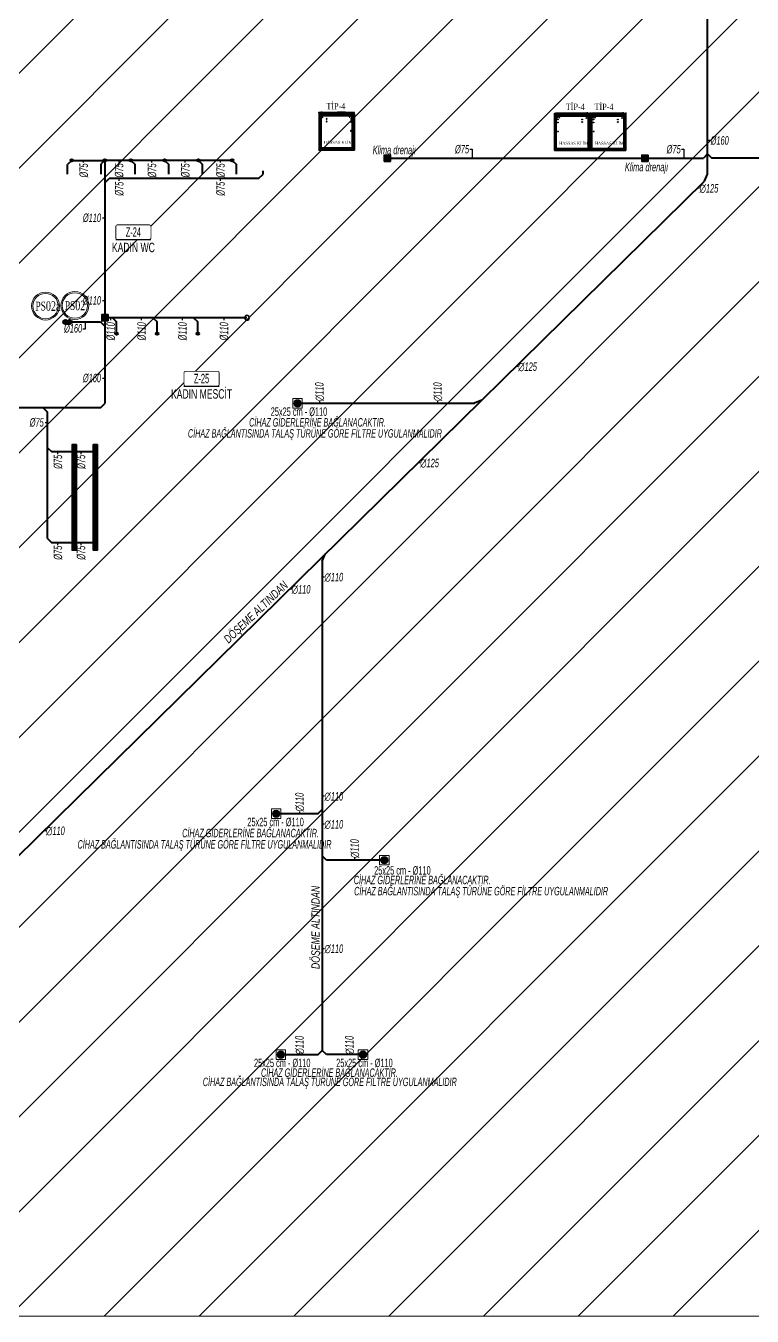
# Model space of a CAD drawing. Header units: centimetres. Extents: x 372964 to 529194, y 28783 to 59011.
# Drawn here: x 484976 to 486696, y 51640 to 54693 of the extents above; entities that cross this region are included whole.
import ezdxf
from ezdxf.enums import TextEntityAlignment as Align
from ezdxf.lldxf.tags import DXFTag

# ---------------------------------------------------------------- set-up
doc = ezdxf.new("R2010")
doc.units = ezdxf.units.CM
doc.linetypes.add('CONTINOUS', pattern=[0])
doc.layers.get('0').update_dxf_attribs({"lineweight": 9})
for name, color, linetype in [('-M-MAHAL-DEBILER', 7, 'Continuous'), ('-M-MAHAL-ETIKET-NOT', 7, 'Continuous'), ('-M-MAHAL-ETIKET-NOTM', 7, 'Continuous'), ('-M-MAHAL-ETK-', 7, 'Continuous'), ('-M-MAHAL-HAVA-DEGISIM', 7, 'Continuous'), ('-M-MAHAL-NO', 7, 'Continuous'), ('-M-MAHAL-NOM', 7, 'Continuous'), ('0-KRCN--DELİK BORU', 4, 'CONTINOUS'), ('AS_OLC_IC_DUSEY', 247, 'Continuous')]:
    doc.layers.add(name, color=color, linetype=linetype)
for name, color, linetype, lineweight in [('0-KRCN-HVL-SANTRAL', 11, 'Continuous', 30), ('0-KRCN-M_PİSSU', 111, 'Continuous', 5), ('0-KRCN-SHT-CİHAZ NOTU', 3, 'Continuous', 35), ('0-KRCN-SHT-PİSSU-BORU', 220, 'PISSU_LINE50', 40), ('0-KRCN-SHT-SÜZGEÇBANYO', 171, 'Continuous', 35), ('0-KRCN-SHT-YAZI-KOLADI-PİSSU', 1, 'Continuous', 35), ('0-KRCN-SHT-YAZI-ÇAP-PİSSU', 41, 'Continuous', 30), ('0-MEKANİK İSTERLER', 6, 'Continuous', 25), ('0-MEKANİK NOTLAR', 4, 'Continuous', 25)]:
    doc.layers.add(name, color=color, linetype=linetype, lineweight=lineweight)
doc.styles.add('-M-ISSO-TEXT-TTF', font='ARIALN.TTF')
doc.styles.add('-M-MHLETK-NOT', font='romans.shx', dxfattribs={"width": 0.7})
doc.styles.add('-M-MHLETK-TEXT', font='ARIALN.TTF', dxfattribs={"width": 0.7})
doc.styles.add('MUF', font='isocpeur.ttf')
doc.styles.get("Standard").update_dxf_attribs({"font": 'ISOCP.SHX'})
doc.styles.add('YAZI', font='times.ttf')
doc.styles.add('ÇAP', font='arial.ttf', dxfattribs={"height": 18})
doc.styles.add('ÇAP-2', font='ARIALNBI.TTF')
doc.linetypes.add('PISSU_LINE50', pattern='A,50,-10,["C",MUF,S=10,R=0,X=1,Y=-5],0', length=60)
tags = doc.linetypes.add('PİSSU', pattern='A,1.5,-0.2,[")",Standard,S=0.2,R=0,X=-0.04,Y=-0.1],-0.03', length=1.73).pattern_tags.tags
tags[15:16] = [DXFTag(74, 4), DXFTag(75, 0), DXFTag(340, '0'), DXFTag(46, 1.0), DXFTag(50, 0.0), DXFTag(44, 0.0), DXFTag(45, 0.0)]
tags[4:5] = [DXFTag(74, 4), DXFTag(75, 0), DXFTag(340, '0'), DXFTag(46, 1.0), DXFTag(50, 0.0), DXFTag(44, 0.0), DXFTag(45, 0.0)]

# ---------------------------------------------------------------- blocks, each defined once
blk = doc.blocks.new('M-MHLETK-YNG')
at = {"layer": '-M-MAHAL-ETIKET-NOTM', "color": 3, "style": '-M-ISSO-TEXT-TTF', "width": 0.8, "flags": 8}
blk.add_attdef('MAH-ADI2', text='', height=1.11, dxfattribs=at).set_placement((0, -2.55), align=Align.MIDDLE_CENTER)
at = {"layer": '-M-MAHAL-HAVA-DEGISIM', "style": '-M-MHLETK-NOT', "width": 0.5, "flags": 8}
blk.add_attdef('HAVADEG', text='', height=0.6, dxfattribs=at).set_placement((0, 3.61), align=Align.MIDDLE_CENTER)
blk.add_wipeout([(-2.08, 1.74), (2.08, 1.74), (2.08, 0), (-2.08, 0)]).dxf.layer = '-M-MAHAL-ETK-'
at = {"layer": '-M-MAHAL-ETK-', "color": 0}
for p, q in [((-2.08, 0), (2.08, 0)), ((-1.16, 0), (-1.16, 0))]:
    blk.add_line(p, q, dxfattribs=at)
blk.add_lwpolyline([(-1.88, 1.74, 0.1, 0.1, 0), (1.88, 1.74, 0.1, 0.1, -0.414214), (2.08, 1.54, 0.1, 0.1, 0), (2.08, 0.2, 0.1, 0.1, -0.414214), (1.88, 0, 0.1, 0.1, 0), (-1.88, 0, 0.1, 0.1, -0.414214), (-2.08, 0.2, 0.1, 0.1, 0), (-2.08, 1.54, 0.1, 0.1, -0.414214)], format="xyseb", close=True, dxfattribs=at)
at = {"layer": '-M-MAHAL-DEBILER', "color": 4, "style": '-M-MHLETK-NOT', "width": 0.5, "flags": 8}
blk.add_attdef('DEBIS', text='', height=0.4, dxfattribs=at).set_placement((-2.17, 2.15), align=Align.MIDDLE_CENTER)
at = {"layer": '-M-MAHAL-DEBILER', "color": 191, "style": '-M-MHLETK-NOT', "width": 0.5, "flags": 8}
blk.add_attdef('DEBIR', text='', height=0.4, dxfattribs=at).set_placement((-1.61, 2.15), align=Align.MIDDLE_CENTER)
at = {"layer": '-M-MAHAL-DEBILER', "color": 31, "style": '-M-MHLETK-NOT', "width": 0.5, "flags": 8}
blk.add_attdef('DEBIF', text='', height=0.4, dxfattribs=at).set_placement((1.59, 2.15), align=Align.MIDDLE_CENTER)
at = {"layer": '-M-MAHAL-DEBILER', "color": 1, "style": '-M-MHLETK-NOT', "width": 0.5, "flags": 8}
blk.add_attdef('DEBIE', text='', height=0.4, dxfattribs=at).set_placement((2.32, 2.15), align=Align.MIDDLE_CENTER)
at = {"layer": '-M-MAHAL-ETIKET-NOT', "color": 3}
for tag, height, style, width, flags, p in [('KIS', 0.04, '-M-MHLETK-NOT', 0.5, 9, (-2.59, 1.62)), ('ALAN', 0.04, '-M-MHLETK-NOT', 0.5, 9, (-2.58, 1.56)), ('RH', 0.04, '-M-MHLETK-NOT', 0.5, 9, (-2.39, 1.62)), ('YUKSEKLIK', 0.04, '-M-MHLETK-NOT', 0.5, 9, (-2.32, 1.56)), ('YAZ', 0.04, '-M-MHLETK-NOT', 0.5, 9, (-2.18, 1.62)), ('MAH-ADI', 1.11, '-M-ISSO-TEXT-TTF', 0.8, 8, (0, -0.93))]:
    blk.add_attdef(tag, text='', height=height, dxfattribs=dict(at, style=style, width=width, flags=flags)).set_placement(p, align=Align.MIDDLE_CENTER)
at = {"layer": '-M-MAHAL-ETIKET-NOT', "color": 3, "style": '-M-MHLETK-NOT', "width": 0.5, "flags": 9}
for tag, p, height in [('HL', (-2.62, 1.49), 0.0286), ('KLKTR', (-2.62, 1.42), 0.04), ('RDY-BOY1', (-2.61, 1.37), 0.0286), ('RDY-BOY2', (-2.61, 1.32), 0.0286), ('RDY-BOY3', (-2.61, 1.27), 0.0286), ('RDY-BOY4', (-2.61, 1.22), 0.0286), ('KON-BOY1', (-2.61, 1.14), 0.0286), ('KON-BOY2', (-2.61, 1.09), 0.0286), ('KON-BOY3', (-2.61, 1.04), 0.0286), ('FCU-TIP1', (-2.61, 0.96), 0.0286), ('FCU-TIP2', (-2.61, 0.91), 0.0286), ('FCU-TIP3', (-2.61, 0.86), 0.0286), ('VRV-TIP1', (-2.61, 0.76), 0.0286), ('VRV-TIP2', (-2.61, 0.71), 0.0286), ('HLA', (-2.52, 1.49), 0.0286), ('FCU-ADET1', (-2.52, 0.96), 0.0286), ('FCU-ADET2', (-2.52, 0.91), 0.0286), ('FCU-ADET3', (-2.52, 0.86), 0.0286), ('VRV-ADET1', (-2.52, 0.76), 0.0286), ('VRV-ADET2', (-2.52, 0.71), 0.0286), ('RDY-TIP1', (-2.5, 1.37), 0.0286), ('RDY-TIP2', (-2.5, 1.32), 0.0286), ('RDY-TIP3', (-2.5, 1.27), 0.0286), ('RDY-TIP4', (-2.5, 1.22), 0.0286), ('KON-TIP1', (-2.5, 1.14), 0.0286), ('KON-TIP2', (-2.5, 1.09), 0.0286), ('KON-TIP3', (-2.5, 1.04), 0.0286), ('FCU-KAP1', (-2.4, 0.96), 0.0286), ('FCU-KAP2', (-2.4, 0.91), 0.0286), ('FCU-KAP3', (-2.4, 0.86), 0.0286), ('VRV-KAP1', (-2.4, 0.76), 0.0286), ('VRV-KAP2', (-2.4, 0.71), 0.0286), ('RDY-ADET1', (-2.39, 1.37), 0.0286), ('RDY-ADET2', (-2.39, 1.32), 0.0286), ('RDY-ADET3', (-2.39, 1.27), 0.0286), ('RDY-ADET4', (-2.39, 1.22), 0.0286), ('KON-ADET1', (-2.39, 1.14), 0.0286), ('KON-ADET2', (-2.39, 1.09), 0.0286), ('KON-ADET3', (-2.39, 1.04), 0.0286), ('FCU-DUY1', (-2.27, 0.96), 0.0286), ('FCU-DUY2', (-2.27, 0.91), 0.0286), ('FCU-DUY3', (-2.27, 0.86), 0.0286), ('VRV-DUY1', (-2.27, 0.76), 0.0286), ('VRV-DUY2', (-2.27, 0.71), 0.0286), ('RDY-ISI1', (-2.27, 1.37), 0.0286), ('RDY-ISI2', (-2.27, 1.32), 0.0286), ('RDY-ISI3', (-2.27, 1.27), 0.0286), ('RDY-ISI4', (-2.27, 1.22), 0.0286), ('KON-ISI1', (-2.27, 1.14), 0.0286), ('KON-ISI2', (-2.27, 1.09), 0.0286), ('KON-ISI3', (-2.27, 1.04), 0.0286), ('SHG', (-2.23, 1.49), 0.0286), ('AHU', (-2.23, 1.44), 0.0286), ('FCU-SOG1', (-2.15, 0.96), 0.0286), ('FCU-SOG2', (-2.15, 0.91), 0.0286), ('FCU-SOG3', (-2.15, 0.86), 0.0286), ('VRV-SOG1', (-2.15, 0.76), 0.0286), ('VRV-SOG2', (-2.15, 0.71), 0.0286), ('LHG', (-2.13, 1.49), 0.0286), ('RDY-BNP1', (-2.1, 1.37), 0.0286), ('RDY-BNP2', (-2.1, 1.32), 0.0286), ('RDY-BNP3', (-2.1, 1.27), 0.0286), ('RDY-BNP4', (-2.1, 1.22), 0.0286), ('KON-BNP1', (-2.1, 1.14), 0.0286), ('KON-BNP2', (-2.1, 1.09), 0.0286), ('KON-BNP3', (-2.1, 1.04), 0.0286), ('HG', (-2.04, 1.49), 0.0286), ('FCU-ISI1', (-2.04, 0.96), 0.0286), ('FCU-ISI2', (-2.04, 0.91), 0.0286), ('FCU-ISI3', (-2.04, 0.86), 0.0286), ('VRV-ISI1', (-2.04, 0.76), 0.0286), ('VRV-ISI2', (-2.04, 0.71), 0.0286), ('HGA', (-1.96, 1.49), 0.0286), ('EF', (-1.96, 1.44), 0.0286), ('RDY-BNK1', (-1.96, 1.37), 0.0286), ('RDY-BNK2', (-1.96, 1.32), 0.0286), ('RDY-BNK3', (-1.96, 1.27), 0.0286), ('RDY-BNK4', (-1.96, 1.22), 0.0286), ('KON-BNK1', (-1.96, 1.14), 0.0286), ('KON-BNK2', (-1.96, 1.09), 0.0286), ('KON-BNK3', (-1.96, 1.04), 0.0286), ('FCU-DEBI1', (-1.95, 0.96), 0.0286), ('FCU-DEBI2', (-1.95, 0.91), 0.0286), ('FCU-DEBI3', (-1.95, 0.86), 0.0286), ('VRV-DEBI1', (-1.95, 0.76), 0.0286), ('VRV-DEBI2', (-1.95, 0.71), 0.0286), ('FCU-BNP1', (-1.83, 0.96), 0.0286), ('FCU-BNP2', (-1.83, 0.91), 0.0286), ('FCU-BNP3', (-1.83, 0.86), 0.0286), ('VRV-BNP1', (-1.83, 0.76), 0.0286), ('VRV-BNP2', (-1.83, 0.71), 0.0286), ('FCU-BNK1', (-1.61, 0.96), 0.0286), ('FCU-BNK2', (-1.61, 0.91), 0.0286), ('FCU-BNK3', (-1.61, 0.86), 0.0286), ('VRV-BNK1', (-1.61, 0.76), 0.0286), ('VRV-BNK2', (-1.61, 0.71), 0.0286)]:
    blk.add_attdef(tag, p, '', height=height, dxfattribs=at)
at = {"layer": '-M-MAHAL-HAVA-DEGISIM', "style": '-M-MHLETK-NOT', "width": 0.5, "flags": 8}
blk.add_attdef('HAVA', text='', height=0.6, dxfattribs=at).set_placement((0, 2.4), align=Align.MIDDLE_CENTER)
at = {"layer": '-M-MAHAL-NO', "color": 7, "style": '-M-MHLETK-TEXT', "width": 0.6, "flags": 8}
blk.add_attdef('MAH-NO', text='', height=1.11, dxfattribs=at).set_placement((0, 0.89), align=Align.MIDDLE_CENTER)
at = {"layer": '-M-MAHAL-NOM', "color": 7, "style": '-M-MHLETK-TEXT', "width": 0.6, "flags": 8}
blk.add_attdef('MAH-NOM', text='', height=1.11, dxfattribs=at).set_placement((0, 0.89), align=Align.MIDDLE_CENTER)
blk = doc.blocks.new('A$C354C280E')
at = {"layer": '0-KRCN-SHT-YAZI-KOLADI-PİSSU', "color": 6, "lineweight": 20}
for radius in [22, 20]:
    blk.add_circle((0, 0), radius, dxfattribs=at)
at = {"layer": '0-KRCN-SHT-YAZI-KOLADI-PİSSU', "color": 6, "style": 'YAZI', "width": 0.7}
blk.add_text('PS', height=14, rotation=360, dxfattribs=at).set_placement((0.6, 0), align=Align.MIDDLE_RIGHT)
blk.add_attdef('99', text='', height=14, rotation=360, dxfattribs=at).set_placement((0.6, 0), align=Align.MIDDLE_LEFT)
blk = doc.blocks.new('0-MEK-SHT-SÜZGEÇ BANYO-1')
at = {"layer": '0-KRCN-SHT-SÜZGEÇBANYO', "color": 120, "lineweight": 20}
for p, q in [((-5, -4.5), (5, -4.5)), ((-5, -6.5), (5, -6.5)), ((-5, -8.5), (5, -8.5)), ((-5, -10.5), (5, -10.5))]:
    blk.add_line(p, q, dxfattribs=at)
at = {"layer": '0-KRCN-SHT-SÜZGEÇBANYO'}
blk.add_lwpolyline([(-7.5, 0), (7.5, 0), (7.5, -15), (-7.5, -15)], close=True, dxfattribs=at)
at = {"layer": '0-KRCN-SHT-SÜZGEÇBANYO', "color": 120, "lineweight": 20}
blk.add_lwpolyline([(-5, -2.5), (5, -2.5), (5, -12.5), (-5, -12.5)], close=True, dxfattribs=at)
at = {"layer": '0-KRCN-SHT-SÜZGEÇBANYO'}
blk.add_circle((0, -7.5), 3.5, dxfattribs=at)
blk = doc.blocks.new('DİKİŞLİ ÇELİK BORU-DN50')
h = blk.add_hatch(color=256)
edge = h.paths.add_edge_path(flags=17)
edge.add_arc((0, 0), 26.5, 0, 360)
edge = h.paths.add_edge_path()
edge.add_arc((0, 0), 30.1, 0, 360)
at = {"color": 7}
for radius in [30.1, 26.5]:
    blk.add_circle((0, 0), radius, dxfattribs=at)
blk = doc.blocks.new('A$C54E7696C')
at = {"layer": '0-KRCN-M_PİSSU', "color": 41}
for p, q in [((13.3, 7.5), (1.7, 7.5)), ((13.1, 9.1), (1.9, 9.1)), ((13.1, 5.9), (1.9, 5.9)), ((12.4, 4.3), (2.6, 4.3)), ((12.3, 10.7), (2.7, 10.7)), ((10.9, 2.7), (4.1, 2.7)), ((10.7, 12.3), (4.3, 12.3))]:
    blk.add_line(p, q, dxfattribs=at)
at = {"layer": '0-KRCN-M_PİSSU'}
blk.add_lwpolyline([(15, 0), (0, 0), (0, 15), (15, 15)], close=True, dxfattribs=at)
at = {"layer": '0-KRCN-M_PİSSU', "color": 41}
blk.add_circle((7.5, 7.4), 5.83, dxfattribs=at)
blk = doc.blocks.new('*U36')
at = {"layer": '0-KRCN-M_PİSSU', "color": 124}
blk.add_circle((0, 0), 8, dxfattribs=at)
at = {"layer": '0-KRCN-M_PİSSU', "color": 41}
for radius in [6.75, 5.25, 3.75, 2.25, 0.75]:
    blk.add_circle((0, 0), radius, dxfattribs=at)
blk = doc.blocks.new('A$C599c51df')
at = {"layer": '0-KRCN-M_PİSSU', "xscale": 1.493337490610429, "yscale": 1.493337490610429, "zscale": 1.493337490610429}
blk.add_blockref('A$C54E7696C', (0, 0), dxfattribs=at)
at = {"layer": '0-KRCN-M_PİSSU', "xscale": -1, "rotation": 180}
blk.add_blockref('*U36', (11.2, 11.2), dxfattribs=at)
blk = doc.blocks.new('G$C1D0EB590')
at = {"layer": '0-KRCN-SHT-SÜZGEÇBANYO', "color": 120, "lineweight": 20}
for p, q in [((0, -2.5), (-10, -2.5)), ((0, -4.5), (-10, -4.5)), ((0, -6.5), (-10, -6.5)), ((0, -8.5), (-10, -8.5)), ((0, -10.5), (-10, -10.5)), ((0, -12.5), (-10, -12.5)), ((0, -14.5), (-10, -14.5)), ((0, -16.5), (-10, -16.5)), ((0, -18.5), (-10, -18.5)), ((0, -20.5), (-10, -20.5)), ((0, -22.5), (-10, -22.5)), ((0, -24.5), (-10, -24.5)), ((0, -26.5), (-10, -26.5)), ((0, -28.5), (-10, -28.5)), ((0, -30.5), (-10, -30.5)), ((0, -32.5), (-10, -32.5)), ((0, -34.5), (-10, -34.5)), ((0, -36.5), (-10, -36.5)), ((0, -38.5), (-10, -38.5)), ((0, -40.5), (-10, -40.5)), ((0, -42.5), (-10, -42.5)), ((0, -44.5), (-10, -44.5)), ((0, -46.5), (-10, -46.5)), ((0, -48.5), (-10, -48.5)), ((0, -50.5), (-10, -50.5)), ((0, -52.5), (-10, -52.5)), ((0, -54.5), (-10, -54.5)), ((0, -56.5), (-10, -56.5)), ((0, -58.5), (-10, -58.5)), ((0, -60.5), (-10, -60.5)), ((0, -62.5), (-10, -62.5)), ((0, -64.5), (-10, -64.5)), ((0, -66.5), (-10, -66.5)), ((0, -68.5), (-10, -68.5)), ((0, -70.5), (-10, -70.5)), ((0, -72.5), (-10, -72.5)), ((0, -74.5), (-10, -74.5)), ((0, -76.5), (-10, -76.5)), ((0, -78.5), (-10, -78.5)), ((0, -80.5), (-10, -80.5)), ((0, -82.5), (-10, -82.5)), ((0, -84.5), (-10, -84.5)), ((0, -86.5), (-10, -86.5)), ((0, -88.5), (-10, -88.5)), ((0, -90.5), (-10, -90.5)), ((0, -92.5), (-10, -92.5)), ((0, -94.5), (-10, -94.5)), ((0, -96.5), (-10, -96.5)), ((0, -98.5), (-10, -98.5)), ((0, -100.5), (-10, -100.5)), ((0, -102.5), (-10, -102.5)), ((0, -104.5), (-10, -104.5)), ((0, -106.5), (-10, -106.5)), ((0, -108.5), (-10, -108.5)), ((0, -110.5), (-10, -110.5)), ((0, -112.5), (-10, -112.5)), ((0, -114.5), (-10, -114.5)), ((0, -116.5), (-10, -116.5)), ((0, -118.5), (-10, -118.5)), ((0, -120.5), (-10, -120.5)), ((0, -122.5), (-10, -122.5)), ((0, -124.5), (-10, -124.5)), ((0, -126.5), (-10, -126.5)), ((0, -128.5), (-10, -128.5)), ((0, -130.5), (-10, -130.5)), ((0, -132.5), (-10, -132.5)), ((0, -134.5), (-10, -134.5)), ((0, -136.5), (-10, -136.5)), ((0, -138.5), (-10, -138.5)), ((0, -140.5), (-10, -140.5)), ((0, -142.5), (-10, -142.5)), ((0, -144.5), (-10, -144.5)), ((0, -146.5), (-10, -146.5)), ((0, -148.5), (-10, -148.5)), ((0, -150.5), (-10, -150.5)), ((0, -152.5), (-10, -152.5)), ((0, -154.5), (-10, -154.5)), ((0, -156.5), (-10, -156.5)), ((0, -158.5), (-10, -158.5)), ((0, -160.5), (-10, -160.5)), ((0, -162.5), (-10, -162.5)), ((0, -164.5), (-10, -164.5)), ((0, -166.5), (-10, -166.5)), ((0, -168.5), (-10, -168.5)), ((0, -170.5), (-10, -170.5)), ((0, -172.5), (-10, -172.5)), ((0, -174.5), (-10, -174.5)), ((0, -176.5), (-10, -176.5)), ((0, -178.5), (-10, -178.5)), ((0, -180.5), (-10, -180.5)), ((0, -182.5), (-10, -182.5)), ((0, -184.5), (-10, -184.5)), ((0, -186.5), (-10, -186.5)), ((0, -188.5), (-10, -188.5)), ((0, -190.5), (-10, -190.5)), ((0, -192.5), (-10, -192.5)), ((0, -194.5), (-10, -194.5)), ((0, -196.5), (-10, -196.5)), ((0, -198.5), (-10, -198.5)), ((0, -200.5), (-10, -200.5)), ((0, -202.5), (-10, -202.5)), ((0, -204.5), (-10, -204.5)), ((0, -206.5), (-10, -206.5)), ((0, -208.5), (-10, -208.5)), ((0, -210.5), (-10, -210.5)), ((0, -212.5), (-10, -212.5)), ((0, -214.5), (-10, -214.5)), ((0, -216.5), (-10, -216.5)), ((0, -218.5), (-10, -218.5)), ((0, -220.5), (-10, -220.5)), ((0, -222.5), (-10, -222.5)), ((0, -224.5), (-10, -224.5)), ((0, -226.5), (-10, -226.5)), ((0, -228.5), (-10, -228.5)), ((0, -230.5), (-10, -230.5)), ((0, -232.5), (-10, -232.5)), ((0, -234.5), (-10, -234.5)), ((0, -236.5), (-10, -236.5)), ((0, -238.5), (-10, -238.5)), ((0, -240.5), (-10, -240.5)), ((0, -242.5), (-10, -242.5)), ((0, -244.5), (-10, -244.5)), ((0, -246.5), (-10, -246.5)), ((0, -248.5), (-10, -248.5))]:
    blk.add_line(p, q, dxfattribs=at)
at = {"layer": '0-KRCN-SHT-SÜZGEÇBANYO'}
blk.add_lwpolyline([(0, 0), (-10, 0), (-10, -250), (0, -250)], close=True, dxfattribs=at)
for centre in [(-5, -17.5), (-5, -232.5)]:
    blk.add_circle(centre, 3.5, dxfattribs=at)
blk = doc.blocks.new('SE2')
at = {"layer": '0-KRCN-HVL-SANTRAL', "color": 7, "linetype": 'Continuous'}
for p, q in [((270.7, 172.9), (270.7, 258.3)), ((270.7, 258.3), (270.9, 258.3)), ((273, 258.5), (270.9, 258.5)), ((270.9, 258.5), (270.9, 258.4)), ((273, 258.4), (270.9, 258.4)), ((270.9, 258.3), (270.9, 258.3)), ((270.9, 258.3), (273, 258.3)), ((270.9, 172.9), (270.9, 258.3)), ((273, 258.3), (273, 254.7)), ((273, 254.7), (273, 254.7)), ((273, 254.7), (273, 254.7)), ((273, 254.7), (273.2, 254.7)), ((273, 176.2), (273, 254.7)), ((273.1, 254.8), (273.1, 258.3)), ((273.1, 254.8), (273.2, 254.8)), ((273.2, 258.3), (273.3, 258.3)), ((273.2, 254.8), (273.2, 258.3)), ((273.2, 256.8), (273.3, 256.8)), ((273.9, 256.3), (273.2, 256.3)), ((352.7, 255.9), (273.2, 255.9)), ((273.2, 254.7), (273.2, 254.8)), ((273.2, 254.7), (273.2, 176.2)), ((275.8, 253.3), (273.2, 253.3)), ((273.3, 256.8), (273.3, 258.3)), ((352.6, 258.3), (273.3, 258.3)), ((273.3, 258.3), (273.3, 256.8)), ((352.6, 256.8), (273.3, 256.8)), ((273.4, 258.5), (352.5, 258.5)), ((273.4, 256.6), (273.4, 256.6)), ((352.5, 256.6), (273.4, 256.6)), ((275.9, 253.3), (273.6, 253.3)), ((273.6, 253.3), (273.6, 177.3)), ((273.9, 256.5), (273.9, 256.6)), ((351.9, 256.5), (273.9, 256.5)), ((273.9, 256.2), (273.9, 256.5)), ((351.9, 256.2), (273.9, 256.2)), ((274.2, 256.6), (274.2, 256.5)), ((274.2, 256.5), (351.6, 256.5)), ((276.1, 254), (275.8, 254)), ((275.8, 254), (275.8, 253.3)), ((275.9, 177.3), (275.9, 253.3)), ((276.1, 253.7), (276.1, 254)), ((276.1, 253.7), (349.7, 253.7)), ((276.1, 253.3), (276.1, 253.7)), ((349.7, 253.3), (276.1, 253.3)), ((349.7, 254), (350, 254)), ((349.7, 253.7), (349.7, 254)), ((349.7, 253.3), (349.7, 253.7)), ((352.3, 253.3), (349.9, 253.3)), ((349.9, 253.3), (349.9, 177.3)), ((350, 254), (350, 253.3)), ((352.7, 253.3), (350, 253.3)), ((351.6, 256.5), (351.6, 256.6)), ((351.9, 256.6), (351.9, 256.5)), ((351.9, 256.2), (351.9, 256.5)), ((352.7, 256.3), (351.9, 256.3)), ((352.3, 177.3), (352.3, 253.3)), ((352.5, 256.6), (352.5, 256.6)), ((352.7, 258.3), (352.6, 258.3)), ((352.6, 258.3), (352.6, 256.8)), ((352.6, 256.8), (352.6, 258.3)), ((352.7, 256.8), (352.6, 256.8)), ((352.7, 254.8), (352.7, 258.3)), ((352.7, 254.7), (352.7, 254.8)), ((352.8, 254.8), (352.7, 254.8)), ((352.9, 254.7), (352.7, 254.7)), ((352.7, 254.7), (352.7, 176.2)), ((354.9, 258.3), (352.8, 258.3)), ((352.8, 258.3), (352.8, 254.7)), ((352.8, 254.8), (352.8, 258.3)), ((352.9, 254.7), (352.8, 254.7)), ((352.9, 258.5), (354.9, 258.5)), ((352.9, 258.4), (354.9, 258.4)), ((352.9, 254.7), (352.9, 254.7)), ((352.9, 176.2), (352.9, 254.7)), ((354.9, 258.5), (354.9, 258.4)), ((354.9, 172.9), (354.9, 258.3)), ((354.9, 258.3), (354.9, 258.3)), ((355.1, 258.3), (354.9, 258.3)), ((355.1, 172.9), (355.1, 258.3)), ((270.7, 172.9), (270.9, 172.9)), ((270.9, 172.8), (270.9, 172.9)), ((270.9, 172.8), (272.7, 172.8)), ((270.9, 172.7), (270.9, 172.8)), ((272.8, 172.8), (270.9, 172.8)), ((270.9, 172.7), (272.7, 172.7)), ((272.8, 174.5), (272.8, 172.8)), ((273.2, 174.5), (272.8, 174.5)), ((272.8, 174.4), (273.8, 174.3)), ((273, 174.3), (272.8, 174.3)), ((273.7, 174.3), (272.8, 174.3)), ((272.8, 172.9), (272.8, 174.1)), ((272.9, 172.9), (272.9, 174.1)), ((273, 176.2), (273.2, 176.2)), ((273, 176.2), (273, 176.2)), ((273.2, 176.2), (273, 176.2)), ((273, 174.3), (273.6, 174.3)), ((273, 174.2), (273.6, 174.2)), ((273.2, 177.3), (275.8, 177.3)), ((273.2, 176.2), (273.2, 176.2)), ((273.2, 176.2), (273.2, 174.5)), ((273.2, 174.8), (274, 174.7)), ((273.2, 173.5), (273.2, 171.9)), ((273.3, 173.5), (273.3, 171.9)), ((273.3, 171.8), (275.3, 169.5)), ((274, 173.7), (273.4, 173.7)), ((274, 173.6), (273.4, 173.6)), ((274.2, 173.5), (273.4, 173.5)), ((273.4, 173.5), (273.4, 171.9)), ((273.4, 171.9), (275.4, 169.6)), ((273.4, 171.9), (275.4, 169.7)), ((273.5, 173.8), (273.5, 173.7)), ((352.3, 173.8), (273.5, 173.8)), ((273.6, 177.3), (275.9, 177.3)), ((273.7, 174.3), (273.6, 174.3)), ((273.6, 174.3), (273.6, 174.2)), ((273.8, 173.5), (274, 173.5)), ((274, 174.7), (273.9, 174.4)), ((274, 174.7), (274.2, 174.7)), ((274, 173.6), (274, 173.7)), ((274, 173.7), (274.2, 173.7)), ((274, 173.5), (274, 173.6)), ((274.1, 173.5), (274.1, 173.6)), ((274.2, 173.6), (274.1, 173.6)), ((274.2, 174.7), (352.7, 174.7)), ((274.2, 174.7), (275, 174.7)), ((274.2, 174.7), (274.2, 174.5)), ((351.7, 174.5), (274.2, 174.5)), ((274.2, 174.5), (274.2, 174.5)), ((274.2, 173.7), (351.7, 173.7)), ((274.2, 173.7), (274.2, 173.5)), ((274.2, 173.5), (274.2, 173.5)), ((274.2, 173.5), (274.2, 173.5)), ((274.2, 173.5), (274.2, 173.5)), ((351.7, 173.5), (274.2, 173.5)), ((275, 174.5), (275, 174.7)), ((275.4, 174.5), (275.5, 174.5)), ((275.4, 169.7), (275.5, 169.7)), ((275.5, 169.7), (275.5, 169.7)), ((275.5, 169.7), (350.4, 169.7)), ((275.5, 169.7), (275.5, 169.5)), ((275.5, 169.6), (275.5, 169.6)), ((275.5, 169.6), (275.5, 169.5)), ((275.5, 169.5), (275.5, 169.5)), ((350.4, 169.5), (275.5, 169.5)), ((275.8, 176.6), (275.8, 177.3)), ((276.1, 176.6), (275.8, 176.6)), ((275.8, 169.5), (275.8, 169.3)), ((278.6, 169.3), (275.8, 169.3)), ((275.8, 169.3), (278.6, 169.3)), ((275.8, 169.3), (276.1, 169)), ((276.1, 177.3), (349.7, 177.3)), ((276.1, 177.3), (276.1, 176.9)), ((276.1, 176.9), (276.1, 176.6)), ((349.7, 176.9), (276.1, 176.9)), ((278.3, 169), (276.1, 169)), ((276.2, 169), (278.3, 169)), ((278.3, 169), (278.6, 169.3)), ((278.6, 169.3), (278.6, 169.5)), ((315.3, 169.5), (315.3, 169)), ((315.9, 169), (315.3, 169)), ((315.9, 169), (315.9, 169.5)), ((333.4, 169), (315.9, 169)), ((333.4, 169.5), (333.4, 169)), ((334, 169), (333.4, 169)), ((334, 169), (334, 169.5)), ((349.7, 177.3), (349.7, 176.9)), ((349.7, 176.9), (349.7, 176.6)), ((349.7, 176.6), (350, 176.6)), ((349.9, 177.3), (352.3, 177.3)), ((350, 177.3), (352.7, 177.3)), ((350, 176.6), (350, 177.3)), ((350.4, 169.7), (350.4, 169.5)), ((350.4, 169.7), (350.4, 169.7)), ((350.4, 169.7), (350.5, 169.7)), ((350.4, 169.6), (350.4, 169.5)), ((350.4, 169.6), (350.4, 169.6)), ((350.4, 169.5), (350.4, 169.5)), ((350.5, 169.6), (352.5, 171.9)), ((350.5, 169.7), (352.5, 171.9)), ((350.5, 169.5), (352.6, 171.8)), ((351, 170.2), (351, 170.3)), ((351.7, 169.6), (351.1, 170.2)), ((351.2, 170.3), (351.4, 170.1)), ((352.4, 169.6), (351.4, 170.5)), ((351.4, 170.1), (351.6, 170.3)), ((351.7, 173.5), (351.7, 173.7)), ((351.7, 173.7), (351.8, 173.7)), ((351.7, 173.5), (351.7, 173.6)), ((351.7, 173.6), (351.7, 173.6)), ((352.5, 173.5), (351.7, 173.5)), ((351.7, 173.5), (351.7, 173.5)), ((351.7, 173.5), (351.7, 173.5)), ((351.7, 173.5), (351.7, 173.5)), ((352, 169.9), (351.7, 169.6)), ((351.7, 169.6), (352, 169.9)), ((351.7, 169.6), (351.7, 169.6)), ((352.4, 173.7), (351.8, 173.7)), ((351.8, 173.6), (351.8, 173.7)), ((352.4, 173.6), (351.8, 173.6)), ((351.8, 173.5), (351.8, 173.6)), ((351.8, 173.5), (352, 173.5)), ((352, 171.3), (351.9, 171.3)), ((352, 171.3), (352, 171.3)), ((352.1, 174.3), (352.2, 174.3)), ((352.2, 174.3), (352.2, 174.2)), ((352.2, 174.3), (352.8, 174.3)), ((352.2, 174.2), (352.8, 174.2)), ((352.3, 173.8), (352.3, 173.7)), ((352.4, 171.6), (352.6, 171.4)), ((352.5, 171.9), (352.5, 173.5)), ((352.5, 171.9), (352.5, 173.5)), ((352.6, 171.9), (352.6, 173.5)), ((352.6, 171.4), (353.5, 172.5)), ((352.7, 176.2), (352.7, 176.2)), ((352.9, 176.2), (352.7, 176.2)), ((352.7, 176.2), (352.7, 174.5)), ((352.7, 176.2), (352.9, 176.2)), ((352.7, 174.5), (352.7, 174.3)), ((352.7, 174.5), (353.1, 174.5)), ((352.9, 176.2), (352.9, 176.2)), ((352.9, 172.9), (352.9, 174.1)), ((353.4, 170.2), (352.9, 169.6)), ((353, 172.9), (353, 174.1)), ((353, 172.7), (353.1, 172.7)), ((353, 172), (353, 172.7)), ((353.1, 174.5), (353.1, 172.8)), ((353.1, 172.8), (354.9, 172.8)), ((354.9, 172.8), (353.1, 172.8)), ((354.9, 172.7), (353.1, 172.7)), ((353.1, 172.7), (353.1, 172.1)), ((353.4, 170.7), (353.6, 170.9)), ((354, 172.5), (354.6, 172)), ((354.6, 171.5), (354.1, 170.9)), ((354.2, 170.9), (354.1, 170.9)), ((354.2, 171), (354.2, 170.9)), ((354.5, 172.7), (354.5, 172)), ((354.5, 172.7), (354.5, 172)), ((354.5, 172.1), (354.5, 172.7)), ((354.5, 171.4), (354.5, 171.3)), ((354.5, 171.4), (354.5, 171.3)), ((354.5, 171.3), (354.5, 171.3)), ((354.5, 171.3), (354.5, 171.3)), ((354.5, 171.3), (354.5, 171.3)), ((354.9, 172.8), (354.9, 172.9)), ((355.1, 172.9), (354.9, 172.9)), ((354.9, 172.7), (354.9, 172.8))]:
    blk.add_line(p, q, dxfattribs=at)
blk.add_lwpolyline([(270.7, 258.5), (355.1, 258.5), (355.1, 169.5), (270.7, 169.5)], close=True, dxfattribs=at)
for centre, radius in [((274, 251.9), 0.35), ((351.8, 251.9), 0.35), ((274, 227.5), 0.35), ((346.6, 213.3), 0.9), ((351.8, 227.5), 0.35), ((274, 203.1), 0.35), ((289.2, 190.8), 0.9), ((289.2, 184.8), 0.9), ((346.8, 191.8), 0.9), ((346.8, 185), 0.9), ((351.8, 203.1), 0.35), ((274, 178.7), 0.35), ((279.2, 181.3), 0.9), ((343.6, 180.4), 0.9), ((348.3, 180.4), 0.9), ((351.8, 178.7), 0.35)]:
    blk.add_circle(centre, radius, dxfattribs=at)
for centre, radius, start, end in [((270.9, 258.3), 0.2, 90, 180), ((270.9, 258.3), 0.1, 90, 180), ((273, 258.3), 0.2, 0, 90), ((273, 258.3), 0.1, 0, 90), ((273.4, 258.3), 0.2, 90, 180), ((273.4, 256.8), 0.2, 180, 270), ((273.4, 258.3), 0.1, 157.5, 180), ((352.5, 258.3), 0.2, 0, 90), ((352.5, 256.8), 0.2, 270, 0), ((352.5, 258.3), 0.1, 0, 32.8923), ((352.9, 258.3), 0.2, 90, 180), ((352.9, 258.3), 0.1, 90, 180), ((354.9, 258.3), 0.2, 0, 90), ((354.9, 258.3), 0.1, 0, 90), ((270.9, 172.9), 0.2, 180, 270), ((270.9, 172.9), 0.1, 180, 270), ((272.7, 172.9), 0.2, 270, 0), ((272.7, 172.9), 0.1, 270, 0), ((273, 174.1), 0.2, 90, 180), ((273, 174.1), 0.1, 90, 180), ((273.4, 173.5), 0.2, 90, 180), ((273.4, 171.9), 0.2, 180, 222), ((273.4, 173.5), 0.1, 90, 180), ((273.4, 171.9), 0.1, 180, 222), ((274.2, 173.8), 0.65, 90, 180), ((273.8, 173.3), 0.2, 90, 112.3795), ((274, 173.6), 0.1, 0, 90), ((275, 174), 0.7, 50.2113, 90), ((275.5, 169.7), 0.2, 222, 270), ((275.5, 169.7), 0.1, 222, 270), ((275, 174), 0.7, 45.9033, 50.2113), ((275.9, 169.3), 0.05, 180, 225), ((276.2, 169), 0.05, 225, 270), ((278.3, 169), 0.05, 270, 315), ((278.6, 169.3), 0.05, 315, 0), ((350.4, 169.7), 0.1, 270, 318), ((350.4, 169.7), 0.2, 270, 318), ((351.7, 173.8), 0.65, 0, 90), ((351.8, 173.6), 0.1, 90, 180), ((352, 173.3), 0.2, 67.6205, 90), ((352.4, 173.5), 0.2, 0, 90), ((352.4, 173.5), 0.1, 0, 90), ((352.7, 169.9), 0.381, 228, 318), ((352.4, 171.9), 0.1, 318, 0), ((352.4, 171.9), 0.2, 318, 0), ((352.8, 174.1), 0.2, 0, 90), ((352.8, 174.1), 0.1, 0, 90), ((353.1, 172.9), 0.2, 180, 270), ((353.1, 172.9), 0.1, 180, 270), ((353.2, 170.4), 0.381, 318, 48), ((353.8, 172.2), 0.381, 48, 138), ((353.8, 171.2), 0.381, 228, 318), ((354.2, 171.3), 0.38, 270, 0), ((354.2, 171.3), 0.3, 275.5701, 0), ((354.2, 171.3), 0.38, 270, 0), ((354.3, 171.7), 0.381, 318, 48), ((354.9, 172.9), 0.1, 270, 0), ((354.9, 172.9), 0.2, 270, 0)]:
    blk.add_arc(centre, radius, start, end, dxfattribs=at)
for centre, major_axis, start_param, end_param in [((273.4, 256.8), (0, 0.2), 1.570796, 3.141593), ((352.5, 256.8), (0, -0.2), 0, 1.570796)]:
    blk.add_ellipse(centre, major_axis=major_axis, ratio=0.5, start_param=start_param, end_param=end_param, dxfattribs=at)
for points in [[(273.4, 258.5), (273.4, 258.5), (273.4, 258.5), (273.3, 258.4), (273.3, 258.4), (273.3, 258.4), (273.3, 258.4), (273.3, 258.3), (273.3, 258.3), (273.3, 258.3)], [(352.6, 258.3), (352.6, 258.3), (352.6, 258.3), (352.5, 258.4), (352.5, 258.4), (352.5, 258.4), (352.5, 258.4), (352.5, 258.5), (352.5, 258.5), (352.5, 258.5)]]:
    blk.add_open_spline(points, degree=3, knots=[0, 0, 0, 0, 0.25, 0.25, 0.5, 0.5, 0.75, 0.75, 1, 1, 1, 1], dxfattribs=at)
blk.add_point((270.7, 169.5), dxfattribs=at)

msp = doc.modelspace()

# ---------------------------------------------------------------- hatches: boundary and pattern name
h = msp.add_hatch()
h.set_pattern_fill('ANSI31', color=8, scale=50, style=0)
h.paths.add_polyline_path([(475400, 51640), (498580, 51640), (498580, 57840), (475400, 57840)])
at = {"layer": '0-KRCN-SHT-PİSSU-BORU'}
h = msp.add_hatch(dxfattribs=at)
h.set_pattern_fill('ANSI37', color=2, scale=0.2, angle=180)
h.set_pattern_definition([(45, (481692.2949, 62397.6992), (-0.449012806, 0.449012806), []), (135, (481692.2949, 62397.6992), (-0.449012806, -0.449012806), [])])
h.paths.add_polyline_path([(485072.54, 53992.563, 1), (485066.54, 53992.563, 1)])
h.paths.add_polyline_path([(485074.54, 53992.563, 1), (485064.54, 53992.563, 1)])
h = msp.add_hatch(dxfattribs=at)
h.set_pattern_fill('ANSI37', color=256, scale=0.2, angle=180)
h.set_pattern_definition([(45, (481702.2949, 62397.6992), (-0.449012806, 0.449012806), []), (135, (481702.2949, 62397.6992), (-0.449012806, -0.449012806), [])])
h.paths.add_polyline_path([(485082.54, 53992.563, 1), (485076.54, 53992.563, 1)])
h.paths.add_polyline_path([(485084.54, 53992.563, 1), (485074.54, 53992.563, 1)])

# ---------------------------------------------------------------- linework, layer by layer
at = {"color": 8}
msp.add_lwpolyline([(498580, 51640), (475400, 51640), (475400, 57840), (498580, 57840)], close=True, dxfattribs=at)
at = {"layer": '0-KRCN-SHT-PİSSU-BORU'}
for p, q in [((486590.572, 54342.563), (486590.572, 56426.483)), ((486590.572, 54390.063), (486580.572, 54380.063)), ((486590.572, 54390.063), (486600.572, 54380.063)), ((485084.746, 54375.063), (485074.746, 54365.063)), ((485074.746, 54342.377), (485074.746, 54365.063)), ((485084.746, 54375.063), (485160.231, 54375.031)), ((485163.246, 54375.031), (485154.746, 54366.531)), ((485154.746, 54342.377), (485154.746, 54366.531)), ((485163.246, 54372.016), (485163.246, 54006.047)), ((485464.746, 54375.063), (485165.895, 54375.063)), ((485224.746, 54375.062), (485234.746, 54365.062)), ((485234.746, 54342.377), (485234.746, 54365.062)), ((485304.746, 54375.062), (485314.746, 54365.062)), ((485314.746, 54342.377), (485314.746, 54365.062)), ((485384.746, 54375.063), (485394.746, 54365.063)), ((485394.746, 54342.377), (485394.746, 54365.063)), ((485464.746, 54375.063), (485474.746, 54365.063)), ((485474.746, 54342.377), (485474.746, 54365.063)), ((485835.746, 54380.063), (486438.746, 54380.063)), ((486445.746, 54380.063), (486580.572, 54380.063)), ((487148.45, 54380.063), (486600.572, 54380.063)), ((485163.246, 54321.689), (485173.246, 54331.689)), ((485527.246, 54331.689), (485173.246, 54331.689)), ((485527.246, 54331.689), (485537.246, 54341.689)), ((485537.246, 54350.063), (485537.246, 54341.689)), ((486583.438, 54325.555), (486590.572, 54342.563)), ((485074.54, 53992.563), (485153.246, 53992.563)), ((485153.246, 53992.563), (485163.246, 53982.563)), ((485163.246, 53999.047), (485163.246, 53799.319)), ((485499.746, 54002.547), (485166.746, 54002.547)), ((485180.995, 54002.547), (485190.995, 53992.547)), ((485190.995, 53964.813), (485190.995, 53992.547)), ((485277.245, 54002.547), (485287.245, 53992.547)), ((485287.245, 53964.813), (485287.245, 53992.547)), ((485373.495, 54002.547), (485383.495, 53992.547)), ((485383.495, 53964.813), (485383.495, 53992.547)), ((486055.73, 53807.187), (486038.462, 53800.125)), ((485153.246, 53789.319), (483904.839, 53789.319)), ((485017.506, 53789.319), (485027.506, 53779.319)), ((485027.506, 53480.063), (485027.506, 53779.319)), ((485153.246, 53789.319), (485163.246, 53799.319)), ((485619.569, 53800.125), (486038.462, 53800.125)), ((485027.506, 53695.063), (485037.506, 53685.063)), ((485087.246, 53685.063), (485037.506, 53685.063)), ((485140.746, 53685.063), (485094.246, 53685.063)), ((485027.506, 53480.063), (485037.506, 53470.063)), ((485087.246, 53470.063), (485037.506, 53470.063)), ((485140.746, 53470.063), (485094.246, 53470.063)), ((485678.211, 53426.35), (485685.345, 53443.357)), ((485678.211, 53426.35), (485678.211, 52268.988)), ((485569.003, 52829.114), (485668.211, 52829.114)), ((485668.211, 52829.114), (485678.211, 52839.114)), ((485688.211, 52719.18), (485678.211, 52729.18)), ((485825.158, 52719.18), (485688.211, 52719.18)), ((485579.902, 52258.988), (485668.211, 52258.988)), ((485668.211, 52258.988), (485678.211, 52268.988)), ((485688.211, 52258.988), (485678.211, 52268.988)), ((485776.519, 52258.988), (485688.211, 52258.988))]:
    msp.add_line(p, q, dxfattribs=at)
at = {"layer": '0-KRCN-SHT-PİSSU-BORU', "color": 2}
msp.add_line((485069.54, 53992.563), (485079.54, 53992.563), dxfattribs=at)
at = {"layer": '0-KRCN-SHT-PİSSU-BORU'}
for centre, radius in [((485084.746, 54375.063), 3), ((485163.246, 54375.031), 3), ((485163.246, 54375.031), 3), ((485224.746, 54375.062), 3), ((485304.746, 54375.062), 3), ((485384.746, 54375.063), 3), ((485464.746, 54375.063), 3), ((485079.54, 53992.563), 5), ((485079.54, 53992.563), 3), ((485190.995, 53964.813), 3), ((485287.245, 53964.813), 3), ((485383.495, 53964.813), 3)]:
    msp.add_circle(centre, radius, dxfattribs=at)
at = {"layer": '0-KRCN-SHT-PİSSU-BORU', "color": 2}
for radius in [5, 3]:
    msp.add_circle((485069.54, 53992.563), radius, dxfattribs=at)
at = {"layer": '0-KRCN-SHT-YAZI-ÇAP-PİSSU', "linetype": 'Continuous'}
for p, q in [((486595.928, 54422.317), (486590.582, 54422.317)), ((486027.619, 54401.532), (486032.966, 54401.532)), ((486032.966, 54401.532), (486032.966, 54380.063)), ((486528.842, 54401.532), (486534.188, 54401.532)), ((486534.188, 54401.532), (486534.188, 54380.063)), ((485113.037, 54369.716), (485113.037, 54375.063)), ((485196.897, 54369.716), (485196.897, 54375.063)), ((485274.775, 54369.716), (485274.775, 54375.063)), ((485353.654, 54369.716), (485353.654, 54375.063)), ((485437.008, 54369.716), (485437.008, 54375.063)), ((485197.155, 54326.343), (485197.155, 54331.689)), ((485437.008, 54326.343), (485437.008, 54331.689)), ((486571.773, 54308.844), (486566.427, 54308.844)), ((485157.899, 54239.013), (485163.246, 54239.013)), ((485157.899, 54043.467), (485163.246, 54043.467)), ((485117.215, 53976.462), (485117.215, 53992.563)), ((485177.029, 53997.201), (485177.029, 54002.547)), ((485250.263, 53997.201), (485250.263, 54002.547)), ((485347.202, 53997.201), (485347.202, 54002.547)), ((485445.491, 53997.201), (485445.491, 54002.547)), ((485111.294, 53976.462), (485117.215, 53976.462)), ((486142.199, 53886.874), (486136.853, 53886.874)), ((485157.899, 53859.842), (485163.246, 53859.842)), ((485671.168, 53805.471), (485671.168, 53800.125)), ((485951.094, 53805.471), (485951.094, 53800.125)), ((485022.16, 53754.74), (485027.506, 53754.74)), ((485052.197, 53679.716), (485052.197, 53685.063)), ((485106.888, 53679.716), (485106.888, 53685.063)), ((485910.135, 53658.917), (485904.788, 53658.917)), ((485052.197, 53464.716), (485052.197, 53470.063)), ((485106.888, 53464.716), (485106.888, 53470.063)), ((485683.557, 53388.83), (485678.211, 53388.83)), ((485605.915, 53360.082), (485600.569, 53360.082)), ((485683.557, 52870.289), (485678.211, 52870.289)), ((485569.003, 52821.614), (485569.003, 52836.614)), ((485569.003, 52821.614), (485569.003, 52836.614)), ((485624.057, 52834.46), (485624.057, 52829.114)), ((485683.557, 52804.013), (485678.211, 52804.013)), ((485024.155, 52788.619), (485018.809, 52788.619)), ((485754.539, 52724.526), (485754.539, 52719.18)), ((485825.158, 52711.68), (485825.158, 52726.68)), ((485825.158, 52711.68), (485825.158, 52726.68)), ((485683.557, 52509.645), (485678.211, 52509.645)), ((485624.057, 52264.334), (485624.057, 52258.988)), ((485742.254, 52264.334), (485742.254, 52258.988))]:
    msp.add_line(p, q, dxfattribs=at)

# ---------------------------------------------------------------- block references
at = {"layer": '0-KRCN--DELİK BORU'}
for p, xscale, yscale, zscale, rotation in [((485084.746, 54375.063), -0.1000000000058208, 0.1000000000058208, 0.1000000000058208, 89.99999999999993), ((485084.746, 54375.063), -0.1000000000058208, 0.1000000000058208, 0.1000000000058208, 89.99999999999993), ((485163.246, 54375.031), -0.1000000000058208, 0.1000000000058208, 0.1000000000058208, 89.99999999999991), ((485163.246, 54375.031), -0.1000000000058208, 0.1000000000058208, 0.1000000000058208, 89.99999999999991), ((485224.746, 54375.062), -0.1000000000058208, 0.1000000000058208, 0.1000000000058208, 89.99999999999993), ((485224.746, 54375.062), -0.1000000000058208, 0.1000000000058208, 0.1000000000058208, 89.99999999999993), ((485304.746, 54375.062), -0.1000000000058208, 0.1000000000058208, 0.1000000000058208, 89.99999999999993), ((485304.746, 54375.062), -0.1000000000058208, 0.1000000000058208, 0.1000000000058208, 89.99999999999993), ((485384.746, 54375.063), -0.1000000000058208, 0.1000000000058208, 0.1000000000058208, 89.99999999999993), ((485384.746, 54375.063), -0.1000000000058208, 0.1000000000058208, 0.1000000000058208, 89.99999999999993), ((485464.746, 54375.063), -0.1000000000058208, 0.1000000000058208, 0.1000000000058208, 89.99999999999993), ((485464.746, 54375.063), -0.1000000000058208, 0.1000000000058208, 0.1000000000058208, 89.99999999999993), ((485499.746, 54002.547), -0.1933333333445869, 0.1933333333445869, 0.1933333333445869, 89.9999999999999), ((485190.995, 53964.813), -0.1000000000058208, 0.1000000000058208, 0.1000000000058208, 89.99999999999993), ((485190.995, 53964.813), -0.1000000000058208, 0.1000000000058208, 0.1000000000058208, 89.99999999999993), ((485287.245, 53964.813), -0.1000000000058208, 0.1000000000058208, 0.1000000000058208, 89.99999999999993), ((485287.245, 53964.813), -0.1000000000058208, 0.1000000000058208, 0.1000000000058208, 89.99999999999993), ((485383.495, 53964.813), -0.1000000000058208, 0.1000000000058208, 0.1000000000058208, 89.99999999999993), ((485383.495, 53964.813), -0.1000000000058208, 0.1000000000058208, 0.1000000000058208, 89.99999999999993)]:
    msp.add_blockref('DİKİŞLİ ÇELİK BORU-DN50', p, dxfattribs=dict(at, xscale=xscale, yscale=yscale, zscale=zscale, rotation=rotation))
at = {"layer": '0-KRCN-M_PİSSU', "linetype": 'PİSSU'}
for p in [(485608.369, 53788.925), (485557.803, 52817.914), (485813.958, 52707.98), (485568.702, 52247.788), (485763.455, 52247.788)]:
    msp.add_blockref('A$C599c51df', p, dxfattribs=at)
at = {"layer": '0-KRCN-SHT-SÜZGEÇBANYO', "xscale": -1, "rotation": 270}
for p in [(485839.746, 54380.063), (486449.746, 54380.063), (485170.746, 54002.547)]:
    msp.add_blockref('0-MEK-SHT-SÜZGEÇ BANYO-1', p, dxfattribs=at)
at = {"layer": '0-KRCN-SHT-YAZI-KOLADI-PİSSU', "color": 6, "lineweight": 20}
ref = msp.add_blockref('A$C354C280E', (485022.704, 54030.176), dxfattribs=dict(at, xscale=1.5, yscale=1.5, zscale=1.5))
ref.add_attrib('99', '02a', dxfattribs={"color": 6, "height": 22.5, "style": 'YAZI', "width": 0.7}).set_placement((485023.608, 54030.176), align=Align.MIDDLE_LEFT)
ref = msp.add_blockref('A$C354C280E', (485092.219, 54031.588), dxfattribs=dict(at, xscale=1.5, yscale=1.5, zscale=1.5))
ref.add_attrib('99', '02', dxfattribs={"color": 6, "height": 22.5, "style": 'YAZI', "width": 0.7}).set_placement((485093.123, 54031.588), align=Align.MIDDLE_LEFT)
at = {"layer": '0-MEKANİK İSTERLER', "color": 4, "xscale": -1, "rotation": 180}
msp.add_blockref('SE2', (485399.237, 54657.985), dxfattribs=at)
at = {"layer": '0-MEKANİK İSTERLER', "color": 4, "rotation": 180}
for p in [(486582.975, 54656.535), (486667.375, 54656.535)]:
    msp.add_blockref('SE2', p, dxfattribs=at)
at = {"layer": 'AS_OLC_IC_DUSEY'}
for p in [(485095.746, 53702.563), (485145.746, 53702.563)]:
    msp.add_blockref('G$C1D0EB590', p, dxfattribs=at)

# ---------------------------------------------------------------- texts
at = {"layer": '0-KRCN-M_PİSSU', "style": 'ÇAP', "width": 0.6}
for p in [(485622.96, 53770.492, -0.458), (485567.582, 52799.481, -0.458), (485867.893, 52684.843, -0.458), (485583.293, 52229.355, -0.458), (485778.046, 52229.355, -0.458)]:
    msp.add_text('25x25 cm - Ø110', height=20, dxfattribs=at).set_placement(p, align=Align.CENTER)
at = {"layer": '0-KRCN-SHT-CİHAZ NOTU', "linetype": 'Continuous', "style": 'ÇAP-2', "width": 0.65}
for s, p in [('CİHAZ BAĞLANTISINDA TALAŞ TÜRÜNE GÖRE FİLTRE UYGULANMALIDIR', (485360.096, 53718.913)), ('CİHAZ GİDERLERİNE BAĞLANACAKTIR. ', (485504.948, 53745.035)), ('CİHAZ GİDERLERİNE BAĞLANACAKTIR. ', (485346.377, 52773.228)), ('CİHAZ BAĞLANTISINDA TALAŞ TÜRÜNE GÖRE FİLTRE UYGULANMALIDIR', (485098.565, 52746.469)), ('CİHAZ GİDERLERİNE BAĞLANACAKTIR. ', (485752.836, 52662.262)), ('CİHAZ BAĞLANTISINDA TALAŞ TÜRÜNE GÖRE FİLTRE UYGULANMALIDIR', (485753.651, 52635.807)), ('CİHAZ GİDERLERİNE BAĞLANACAKTIR. ', (485533.164, 52206.259)), ('CİHAZ BAĞLANTISINDA TALAŞ TÜRÜNE GÖRE FİLTRE UYGULANMALIDIR', (485395.309, 52184.5))]:
    msp.add_text(s, height=20, dxfattribs=at).set_placement(p)
at = {"layer": '0-KRCN-SHT-YAZI-ÇAP-PİSSU', "linetype": 'Continuous', "style": 'ÇAP-2', "width": 0.7}
for s, p in [('%%C75', (486025.624, 54401.486)), ('%%C75', (486526.847, 54401.486)), ('%%C160', (486640.728, 54422.109)), ('∅125', (486615.921, 54308.798)), ('%%C110', (485154.201, 54239.221)), ('%%C110', (485154.201, 54043.675)), ('%%C160', (485109.57, 53977.637)), ('∅125', (486186.348, 53886.828)), ('%%C160', (485154.201, 53860.05)), ('%%C75', (485018.461, 53754.948)), ('∅125', (485954.283, 53658.871)), ('∅110', (485727.706, 53388.784)), ('∅110', (485650.064, 53360.036)), ('∅110', (485727.706, 52870.243)), ('∅110', (485068.304, 52788.573)), ('∅110', (485727.706, 52803.967)), ('∅110', (485727.706, 52509.599))]:
    msp.add_text(s, height=20, dxfattribs=at).set_placement(p, align=Align.MIDDLE_RIGHT)
for p in [(485797.505, 54389.515), (486394.803, 54349.177)]:
    msp.add_text('Klima drenajı', height=20, dxfattribs=at).set_placement(p)
for s, p in [('%%C75', (485113.083, 54367.721)), ('%%C75', (485196.943, 54367.721)), ('%%C75', (485274.822, 54367.721)), ('%%C75', (485353.7, 54367.721)), ('%%C75', (485437.054, 54367.721)), ('%%C75', (485197.201, 54324.347)), ('%%C75', (485437.054, 54324.347)), ('%%C110', (485176.821, 53991.962)), ('%%C110', (485250.055, 53991.962)), ('%%C110', (485346.994, 53991.962)), ('%%C110', (485445.283, 53991.962)), ('∅110', (485671.122, 53849.62)), ('∅110', (485951.048, 53849.62)), ('%%C75', (485051.989, 53678.146)), ('%%C75', (485106.68, 53678.146)), ('%%C75', (485051.989, 53463.146)), ('%%C75', (485106.68, 53463.146)), ('∅110', (485624.103, 52878.609)), ('∅110', (485754.585, 52768.675)), ('∅110', (485624.103, 52303.483)), ('∅110', (485742.3, 52303.483))]:
    msp.add_text(s, height=20, rotation=90, dxfattribs=at).set_placement(p, align=Align.MIDDLE_RIGHT)
at = {"layer": '0-KRCN-SHT-YAZI-ÇAP-PİSSU', "linetype": 'Continuous', "style": 'ÇAP-2', "width": 0.9}
for rotation, p in [(43.701864, (485449.427, 53237.979, -0.458)), (90, (485662.134, 52461.299, -0.458))]:
    msp.add_text('DÖŞEME ALTINDAN', height=20, rotation=rotation, dxfattribs=at).set_placement(p, align=Align.MIDDLE_LEFT)
at = {"layer": '0-MEKANİK NOTLAR', "style": 'YAZI', "width": 0.8}
for s, height, p in [('TİP-4', 15, (485687.844, 54495.853)), ('TİP-4', 15, (486254.734, 54494.264)), ('TİP-4', 15, (486322.853, 54494.264)), ('HASSAS KLİMA', 7, (485681.367, 54414.176)), ('HASSAS KLİMA', 7, (486239.247, 54411.921)), ('HASSAS KLİMA', 7, (486323.647, 54411.921))]:
    msp.add_text(s, height=height, dxfattribs=at).set_placement(p)

# ---------------------------------------------------------------- next in the draw order: block references
at = {"layer": '-M-MAHAL-ETK-', "xscale": 20, "yscale": 20, "zscale": 20}
for p, values in [((485230.793, 54187.563), {'MAH-NO': 'Z-24', 'MAH-ADI': 'KADIN WC'}), ((485392.232, 53840.98), {'MAH-NO': 'Z-25', 'MAH-ADI': 'KADIN MESCİT'})]:
    msp.add_blockref('M-MHLETK-YNG', p, dxfattribs=at).add_auto_attribs(values)

# ---------------------------------------------------------------- next in the draw order: linework, layer by layer
at = {"layer": '0-KRCN-SHT-PİSSU-BORU'}
msp.add_line((484754.534, 52529.021), (486583.438, 54325.555), dxfattribs=at)

doc.saveas('drawing.dxf')
